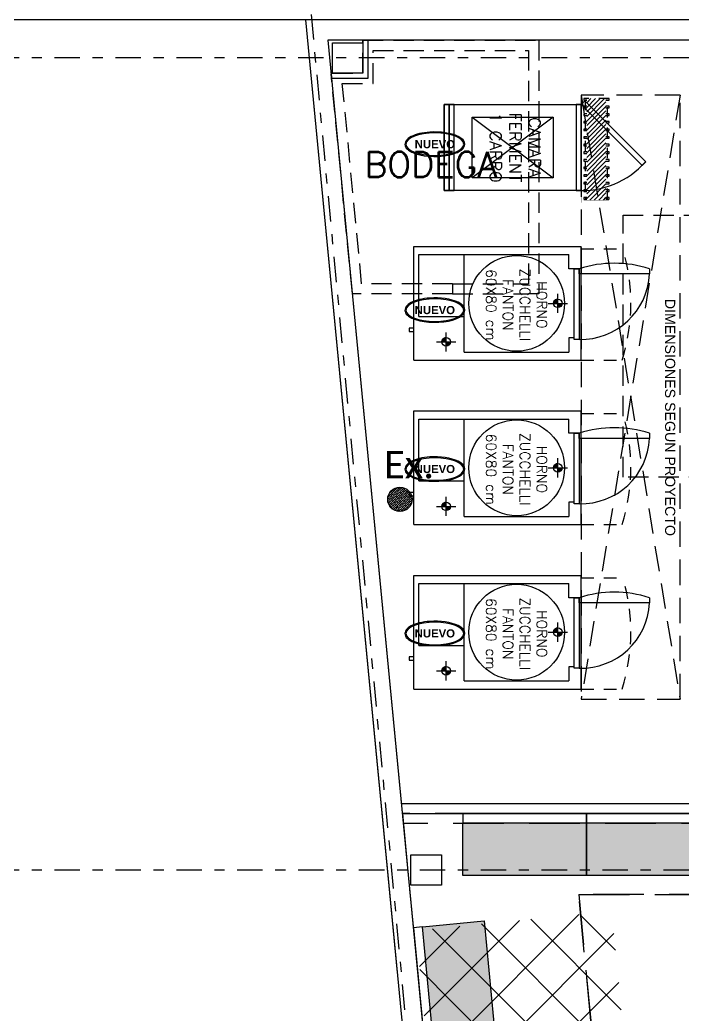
# Model space of a CAD drawing. Header units: millimetres. Extents: x 340 to 1003762, y 22 to 362022.
# Drawn here: x 357.06 to 363.59, y 80.92 to 90.72 of the extents above; entities that cross this region are included whole.
import ezdxf
from ezdxf.xclip import XClip

# ---------------------------------------------------------------- set-up
doc = ezdxf.new("R2010")
doc.units = ezdxf.units.MM
doc.header["$XCLIPFRAME"] = 0
for name, pattern in [('LSBB_P_002 - PLANTA 1° NIVEL SALA DE VENTAS$0$000_ALTILLO PROPUESTA$0$HIDDEN', [0.375, 0.25, -0.125]), ('LSBB_P_002 - PLANTA 1° NIVEL SALA DE VENTAS$0$CB PROTOTIPO EXPRESS 1400$0$HIDDEN', [0.375, 0.25, -0.125]), ('LSBB_P_002 - PLANTA 1° NIVEL SALA DE VENTAS$0$CB PROTOTIPO EXPRESS 1400$0$LÍNEAS_OCULTAS2', [0.1875, 0.125, -0.0625]), ('LSBB_P_002 - PLANTA 1° NIVEL SALA DE VENTAS$0$DASHDOT2', [0.5, 0.25, -0.125, 0, -0.125]), ('LSBB_P_002 - PLANTA 1° NIVEL SALA DE VENTAS$0$DASHED', [0.75, 0.5, -0.25]), ('LSBB_P_002 - PLANTA 1° NIVEL SALA DE VENTAS$0$HIDDEN', [0.375, 0.25, -0.125]), ('LSBB_P_002 - PLANTA 1° NIVEL SALA DE VENTAS$0$HIDDEN2', [0.1875, 0.125, -0.0625])]:
    doc.linetypes.add(name, pattern=pattern)
for name, color, linetype in [('LSBB_P_002 - PLANTA 1° NIVEL SALA DE VENTAS$0$A- TABIQUE TIPO SHAFT', 3, 'Continuous'), ('LSBB_P_002 - PLANTA 1° NIVEL SALA DE VENTAS$0$A-ACTIVOS NUEVOS', 20, 'Continuous'), ('LSBB_P_002 - PLANTA 1° NIVEL SALA DE VENTAS$0$A-DEMOLICIONES', 30, 'LSBB_P_002 - PLANTA 1° NIVEL SALA DE VENTAS$0$DASHED'), ('LSBB_P_002 - PLANTA 1° NIVEL SALA DE VENTAS$0$A-Equipos', 8, 'Continuous'), ('LSBB_P_002 - PLANTA 1° NIVEL SALA DE VENTAS$0$A-GONDOLAS', 1, 'Continuous'), ('LSBB_P_002 - PLANTA 1° NIVEL SALA DE VENTAS$0$A-LAYOUT', 7, 'Continuous'), ('LSBB_P_002 - PLANTA 1° NIVEL SALA DE VENTAS$0$A-PILETAS NUEVAS', 8, 'Continuous'), ('LSBB_P_002 - PLANTA 1° NIVEL SALA DE VENTAS$0$A-PROYECCION CAMPANAS', 1, 'LSBB_P_002 - PLANTA 1° NIVEL SALA DE VENTAS$0$HIDDEN'), ('LSBB_P_002 - PLANTA 1° NIVEL SALA DE VENTAS$0$CENEFA', 6, 'LSBB_P_002 - PLANTA 1° NIVEL SALA DE VENTAS$0$HIDDEN'), ('LSBB_P_002 - PLANTA 1° NIVEL SALA DE VENTAS$0$EJE', 4, 'LSBB_P_002 - PLANTA 1° NIVEL SALA DE VENTAS$0$DASHDOT2'), ('LSBB_P_002 - PLANTA 1° NIVEL SALA DE VENTAS$0$EJES', 8, 'LSBB_P_002 - PLANTA 1° NIVEL SALA DE VENTAS$0$DASHDOT2'), ('LSBB_P_002 - PLANTA 1° NIVEL SALA DE VENTAS$0$ESTRUCTURA', 5, 'Continuous'), ('LSBB_P_002 - PLANTA 1° NIVEL SALA DE VENTAS$0$LAYOUT$0$A-SALA-HATCH-AUTOMOVIL', 174, 'Continuous'), ('LSBB_P_002 - PLANTA 1° NIVEL SALA DE VENTAS$0$LAYOUT$0$A-SALA-HATCH-FERRETERIA', 130, 'Continuous'), ('LSBB_P_002 - PLANTA 1° NIVEL SALA DE VENTAS$0$MUROS', 5, 'Continuous'), ('LSBB_P_002 - PLANTA 1° NIVEL SALA DE VENTAS$0$N- EXTINTOR O RH', 1, 'Continuous'), ('LSBB_P_002 - PLANTA 1° NIVEL SALA DE VENTAS$0$PAVIMENTOS', 8, 'Continuous'), ('LSBB_P_002 - PLANTA 1° NIVEL SALA DE VENTAS$0$TABIQUE', 3, 'Continuous'), ('XREF', 7, 'Continuous')]:
    doc.layers.add(name, color=color, linetype=linetype)
doc.styles.add('LSBB_P_002 - PLANTA 1° NIVEL SALA DE VENTAS$0$ARIAL', font='')
doc.styles.add('LSBB_P_002 - PLANTA 1° NIVEL SALA DE VENTAS$0$ROMANS', font='romans')
doc.styles.add('LSBB_P_002 - PLANTA 1° NIVEL SALA DE VENTAS$0$SANSSERIF', font='sas_____.pfb')
doc.styles.add('LSBB_P_002 - PLANTA 1° NIVEL SALA DE VENTAS$0$STANDARD', font='txt')
doc.styles.get('LSBB_P_002 - PLANTA 1° NIVEL SALA DE VENTAS$0$ARIAL').set_extended_font_data('Arial', bold=True)

# ---------------------------------------------------------------- blocks, each defined once
blk = doc.blocks.new('LSBB_P_002 - PLANTA 1° NIVEL SALA DE VENTAS$0$A$C25FF24F8')
h = blk.add_hatch()
h.set_pattern_fill('ANSI31', color=8, scale=0.01, angle=-90)
h.set_pattern_definition([(315, (-5300.832422, 10427.131095), (0.0224506403, 0.0224506403), [])])
h.paths.add_polyline_path([(1.025, 0.245), (0.025, 0.245), (0.025, 0.055), (1.025, 0.055)])
at = {"const_width": 0.001}
for points in [[(1.05, 0.3), (0, 0.3), (0, 0), (1.05, 0)], [(1.025, 0.275), (0.025, 0.275), (0.025, 0.025), (1.025, 0.025)], [(1.025, 0.245), (0.025, 0.245), (0.025, 0.055), (1.025, 0.055)]]:
    blk.add_lwpolyline(points, close=True, dxfattribs=at)
at = {"color": 253, "linetype": 'LSBB_P_002 - PLANTA 1° NIVEL SALA DE VENTAS$0$HIDDEN2', "ltscale": 0.25}
for points in [[(0.04, 0.245), (0.04, 0.275), (0.025, 0.275), (0.025, 0.025), (0.04, 0.025), (0.04, 0.055)], [(1.01, 0.245), (1.01, 0.26), (0.04, 0.26), (0.04, 0.245)], [(0.115, 0.245), (0.115, 0.275), (0.1, 0.275), (0.1, 0.245)], [(0.19, 0.245), (0.19, 0.275), (0.175, 0.275), (0.175, 0.245)], [(0.265, 0.245), (0.265, 0.275), (0.25, 0.275), (0.25, 0.245)], [(0.34, 0.245), (0.34, 0.275), (0.325, 0.275), (0.325, 0.245)], [(0.415, 0.245), (0.415, 0.275), (0.4, 0.275), (0.4, 0.245)], [(0.49, 0.245), (0.49, 0.275), (0.475, 0.275), (0.475, 0.245)], [(0.565, 0.245), (0.565, 0.275), (0.55, 0.275), (0.55, 0.245)], [(0.64, 0.245), (0.64, 0.275), (0.625, 0.275), (0.625, 0.245)], [(0.715, 0.245), (0.715, 0.275), (0.7, 0.275), (0.7, 0.245)], [(0.79, 0.245), (0.79, 0.275), (0.775, 0.275), (0.775, 0.245)], [(0.865, 0.245), (0.865, 0.275), (0.85, 0.275), (0.85, 0.245)], [(0.94, 0.245), (0.94, 0.275), (0.925, 0.275), (0.925, 0.245)], [(1.015, 0.245), (1.015, 0.275), (1, 0.275), (1, 0.245)], [(0.04, 0.055), (0.04, 0.04), (1.01, 0.04), (1.01, 0.055)], [(0.1, 0.055), (0.1, 0.025), (0.115, 0.025), (0.115, 0.055)], [(0.175, 0.055), (0.175, 0.025), (0.19, 0.025), (0.19, 0.055)], [(0.25, 0.055), (0.25, 0.025), (0.265, 0.025), (0.265, 0.055)], [(0.325, 0.055), (0.325, 0.025), (0.34, 0.025), (0.34, 0.055)], [(0.4, 0.055), (0.4, 0.025), (0.415, 0.025), (0.415, 0.055)], [(0.475, 0.055), (0.475, 0.025), (0.49, 0.025), (0.49, 0.055)], [(0.55, 0.055), (0.55, 0.025), (0.565, 0.025), (0.565, 0.055)], [(0.625, 0.055), (0.625, 0.025), (0.64, 0.025), (0.64, 0.055)], [(0.7, 0.055), (0.7, 0.025), (0.715, 0.025), (0.715, 0.055)], [(0.775, 0.055), (0.775, 0.025), (0.79, 0.025), (0.79, 0.055)], [(0.85, 0.055), (0.85, 0.025), (0.865, 0.025), (0.865, 0.055)], [(0.925, 0.055), (0.925, 0.025), (0.94, 0.025), (0.94, 0.055)], [(1, 0.055), (1, 0.025), (1.015, 0.025), (1.015, 0.055)]]:
    blk.add_lwpolyline(points, dxfattribs=at)
blk = doc.blocks.new('LSBB_P_002 - PLANTA 1° NIVEL SALA DE VENTAS$0$A$C529333AF')
at = {"layer": 'LSBB_P_002 - PLANTA 1° NIVEL SALA DE VENTAS$0$A-ACTIVOS NUEVOS', "extrusion": (0, 0, -1)}
blk.add_ellipse((0, 0), major_axis=(0.2855, 0), ratio=0.388575, dxfattribs=at)
at = {"layer": 'LSBB_P_002 - PLANTA 1° NIVEL SALA DE VENTAS$0$A-ACTIVOS NUEVOS'}
blk.add_open_spline([(0.2955, 0), (0.2955, -0.021), (0.2828, -0.0409), (0.2407, -0.0737), (0.2108, -0.0875), (0.0693, -0.1291), (-0.0893, -0.1272), (-0.2453, -0.0748), (-0.2842, -0.048), (-0.3027, 0.019), (-0.2777, 0.0523), (-0.188, 0.0987), (-0.1218, 0.1143), (0.0524, 0.1263), (0.163, 0.1102), (0.2698, 0.0572), (0.2955, 0.0303), (0.2955, 0)], degree=3, knots=[0, 0, 0, 0, 0.461791, 0.461791, 0.923583, 0.923583, 2.283227, 2.283227, 3.034626, 3.034626, 3.786024, 3.786024, 4.537423, 4.537423, 5.618495, 5.618495, 6.283185, 6.283185, 6.283185, 6.283185], dxfattribs=at)
at = {"layer": 'LSBB_P_002 - PLANTA 1° NIVEL SALA DE VENTAS$0$A-ACTIVOS NUEVOS', "insert": (0, 0), "char_height": 0.08, "attachment_point": 5, "style": 'LSBB_P_002 - PLANTA 1° NIVEL SALA DE VENTAS$0$ARIAL'}
blk.add_mtext_dynamic_manual_height_columns('NUEVO', width=0.536552, gutter_width=0.7, heights=[0], dxfattribs=at)
blk = doc.blocks.new('LSBB_P_002 - PLANTA 1° NIVEL SALA DE VENTAS$0$REF-LAYOUT N+0.00 E 03$0$G. 122x61')
h = blk.add_hatch(color=256)
h.dxf.hatch_style = 1
h.paths.add_polyline_path([(0, 0), (0, -61), (122, -61), (122, 0)])
at = {"layer": 'LSBB_P_002 - PLANTA 1° NIVEL SALA DE VENTAS$0$A-GONDOLAS'}
for points in [[(0, 0), (0, 9), (122, 9), (122, 0)], [(0, 0), (0, -61), (122, -61), (122, 0)]]:
    blk.add_lwpolyline(points, close=True, dxfattribs=at)
blk = doc.blocks.new('LSBB_P_002 - PLANTA 1° NIVEL SALA DE VENTAS$0$LAYOUT$0$REF-LAYOUT N+0.00 E 03$0$REF-LAYOUT N+0.00 E 02$0$G. 122 X 52')
at = {"ltscale": 3}
blk.add_hatch(color=256, dxfattribs=at).paths.add_polyline_path([(6150.7585, -1137.4688), (6149.5385, -1137.4688), (6149.5385, -1137.9888), (6150.7585, -1137.9888)])
at = {"layer": 'LSBB_P_002 - PLANTA 1° NIVEL SALA DE VENTAS$0$A-GONDOLAS', "ltscale": 3}
for points in [[(6150.7585, -1137.4688), (6149.5385, -1137.4688), (6149.5385, -1137.3788), (6150.7585, -1137.3788), (6150.7585, -1137.4688)], [(6150.7585, -1137.4688), (6149.5385, -1137.4688), (6149.5385, -1137.9888), (6150.7585, -1137.9888), (6150.7585, -1137.4688)]]:
    blk.add_lwpolyline(points, dxfattribs=at)
blk = doc.blocks.new('LSBB_P_002 - PLANTA 1° NIVEL SALA DE VENTAS$0$SVLY')
at = {"layer": 'LSBB_P_002 - PLANTA 1° NIVEL SALA DE VENTAS$0$CENEFA', "color": 7, "ltscale": 2}
blk.add_lwpolyline([(977.8529, 296.9257), (978.2211, 293.0991), (980.1347, 273.2139), (985.6095, 273.2139), (985.6095, 263.4157), (994.9945, 263.4157), (994.9945, 296.9257), (977.8529, 296.9257), (977.8529, 296.9257)], dxfattribs=at)
at = {"layer": 'LSBB_P_002 - PLANTA 1° NIVEL SALA DE VENTAS$0$ESTRUCTURA'}
blk.add_lwpolyline([(976.5001, 297.3157), (976.5001, 297.0157), (976.2001, 297.0157), (976.2001, 297.3157)], close=True, dxfattribs=at)
at = {"layer": 'LSBB_P_002 - PLANTA 1° NIVEL SALA DE VENTAS$0$LAYOUT$0$A-SALA-HATCH-AUTOMOVIL', "xscale": -0.01, "yscale": 0.01, "zscale": 0.01, "rotation": 95.49674053218082}
blk.add_blockref('LSBB_P_002 - PLANTA 1° NIVEL SALA DE VENTAS$0$REF-LAYOUT N+0.00 E 03$0$G. 122x61', (976.313, 296.6056), dxfattribs=at)
at = {"layer": 'LSBB_P_002 - PLANTA 1° NIVEL SALA DE VENTAS$0$LAYOUT$0$A-SALA-HATCH-FERRETERIA', "xscale": -1}
for p in [(7127.468, 1435.1011), (7128.688, 1435.1011)]:
    blk.add_blockref('LSBB_P_002 - PLANTA 1° NIVEL SALA DE VENTAS$0$LAYOUT$0$REF-LAYOUT N+0.00 E 03$0$REF-LAYOUT N+0.00 E 02$0$G. 122 X 52', p, dxfattribs=at)
blk = doc.blocks.new('LSBB_P_002 - PLANTA 1° NIVEL SALA DE VENTAS$0$A$C733336A8')
at = {"layer": 'LSBB_P_002 - PLANTA 1° NIVEL SALA DE VENTAS$0$N- EXTINTOR O RH', "linetype": 'ByBlock'}
h = blk.add_hatch(dxfattribs=at)
h.set_pattern_fill('ANSI36,_I', color=256, scale=0.126, style=2)
h.set_pattern_definition([(45, (8652.443333, -21254.299438), (0.008352698853, 0.03062656246), [0.039375, -0.007875, 0, -0.007875])])
edge = h.paths.add_edge_path()
edge.add_arc((0.1724, 0.12), 0.12, 0, 360)
at = {"layer": 'LSBB_P_002 - PLANTA 1° NIVEL SALA DE VENTAS$0$N- EXTINTOR O RH'}
blk.add_circle((0.1724, 0.12), 0.12, dxfattribs=at)
at = {"layer": 'LSBB_P_002 - PLANTA 1° NIVEL SALA DE VENTAS$0$N- EXTINTOR O RH', "insert": (0.2618, 0.4601), "char_height": 0.27, "width": 6.008867, "attachment_point": 5, "style": 'LSBB_P_002 - PLANTA 1° NIVEL SALA DE VENTAS$0$STANDARD'}
blk.add_mtext('{\\fCalibri|b0|i0|c0|p34;Ex.}', dxfattribs=at)
blk = doc.blocks.new('LSBB_P_002 - PLANTA 1° NIVEL SALA DE VENTAS$0$EXTINTORES EXISTENTES')
at = {"layer": 'LSBB_P_002 - PLANTA 1° NIVEL SALA DE VENTAS$0$N- EXTINTOR O RH', "color": 20}
blk.add_blockref('LSBB_P_002 - PLANTA 1° NIVEL SALA DE VENTAS$0$A$C733336A8', (775.8386, 300.6945), dxfattribs=at)
blk = doc.blocks.new('LSBB_P_002 - PLANTA 1° NIVEL SALA DE VENTAS$0$DEMOL')
at = {"layer": 'LSBB_P_002 - PLANTA 1° NIVEL SALA DE VENTAS$0$A-DEMOLICIONES', "linetype": 'LSBB_P_002 - PLANTA 1° NIVEL SALA DE VENTAS$0$000_ALTILLO PROPUESTA$0$HIDDEN', "ltscale": 0.8}
for p, q in [((975.7269, 305.0156), (975.7269, 305.3406)), ((975.7269, 305.3406), (977.4595, 305.3406)), ((977.4595, 305.3406), (977.4595, 302.8406)), ((975.8269, 304.9156), (975.8269, 305.2406)), ((975.8269, 305.2406), (977.3595, 305.2406)), ((977.3595, 305.2406), (977.3595, 302.8406)), ((975.4138, 305.0102), (975.4269, 305.0156)), ((975.6225, 302.8406), (975.4138, 305.0102)), ((975.4269, 305.0156), (975.7269, 305.0156)), ((975.7134, 302.9406), (975.5233, 304.9156)), ((975.5233, 304.9156), (975.8269, 304.9156)), ((978.2895, 303.6165), (980.0395, 303.6165)), ((978.2895, 301.0365), (978.2895, 303.6165)), ((978.2895, 303.6165), (980.0395, 303.6165)), ((978.2895, 301.0365), (978.2895, 303.6165)), ((976.6095, 302.9406), (975.7134, 302.9406)), ((976.6095, 302.9406), (976.6095, 302.8406)), ((976.6095, 302.9406), (977.3595, 302.9406)), ((976.6095, 302.8406), (975.6225, 302.8406)), ((975.6225, 302.8406), (975.6225, 302.8406)), ((976.6095, 302.8406), (977.3595, 302.8406)), ((977.4595, 302.8406), (977.3595, 302.8406)), ((980.0395, 301.0365), (978.2895, 301.0365)), ((980.0395, 301.0365), (978.2895, 301.0365))]:
    blk.add_line(p, q, dxfattribs=at)
at = {"layer": 'LSBB_P_002 - PLANTA 1° NIVEL SALA DE VENTAS$0$A-DEMOLICIONES', "linetype": 'LSBB_P_002 - PLANTA 1° NIVEL SALA DE VENTAS$0$000_ALTILLO PROPUESTA$0$HIDDEN', "ltscale": 0.8, "style": 'LSBB_P_002 - PLANTA 1° NIVEL SALA DE VENTAS$0$ROMANS'}
blk.add_text('BODEGA', height=0.25, dxfattribs=at).set_placement((975.7413, 303.991))
blk = doc.blocks.new('LSBB_P_002 - PLANTA 1° NIVEL SALA DE VENTAS', base_point=(223.5696, 14.2202))
at = {"layer": 'LSBB_P_002 - PLANTA 1° NIVEL SALA DE VENTAS$0$LAYOUT$0$A-SALA-HATCH-AUTOMOVIL'}
h = blk.add_hatch(dxfattribs=at)
h.set_pattern_fill('ANSI37', color=256, scale=3, angle=810)
h.set_pattern_definition([(135, (200.025, -0.025), (-0.26516504, -0.26516504), []), (225, (200.025, -0.025), (0.26516504, -0.26516504), [])])
h.paths.add_polyline_path([(788.634, 296.354), (791.9332, 296.354), (791.9332, 293.1906), (788.634, 293.1906)])
h.paths.add_polyline_path([(780.2247, 293.1906), (780.2247, 296.1889), (786.9547, 296.1889), (786.9547, 293.1906), (785.7347, 293.1906), (785.7347, 291.7006), (782.0747, 291.7006), (782.0747, 290.2106), (780.2247, 290.2106)])
h.paths.add_polyline_path([(778.1795, 296.7577), (778.8806, 289.4714), (776.9496, 289.2856), (776.2484, 296.5719)])
at = {"layer": 'LSBB_P_002 - PLANTA 1° NIVEL SALA DE VENTAS$0$A- TABIQUE TIPO SHAFT'}
blk.add_lwpolyline([(775.7269, 305.3406), (775.7269, 305.0156), (775.4132, 305.0156), (775.418, 304.9656), (775.7269, 304.9656), (775.7769, 304.9656), (775.7769, 305.3406)], close=True, dxfattribs=at)
at = {"layer": 'LSBB_P_002 - PLANTA 1° NIVEL SALA DE VENTAS$0$A-Equipos'}
for p, q in [((776.2269, 302.1884), (776.2269, 303.3084)), ((776.2269, 303.3084), (777.8769, 303.3084)), ((777.8769, 302.1884), (777.8769, 303.3084)), ((776.2769, 302.6184), (776.2769, 303.2284)), ((776.2769, 303.2284), (777.7569, 303.2284)), ((776.7229, 302.2684), (776.7229, 303.2284)), ((777.7569, 303.0885), (777.7569, 303.2284)), ((777.8569, 303.0885), (777.7569, 303.0885)), ((777.8069, 302.3935), (777.8069, 303.0885)), ((777.8069, 303.0885), (777.8569, 303.0885)), ((777.8569, 303.0385), (777.8569, 303.0885)), ((777.8569, 303.0885), (777.8569, 302.3935)), ((778.5519, 303.0885), (778.5519, 303.0385)), ((778.5519, 303.0385), (777.8569, 303.0385)), ((777.5528, 302.7484), (777.741, 302.7484)), ((777.6469, 302.7497), (777.6049, 302.7497)), ((777.6469, 302.756), (777.6056, 302.756)), ((777.6469, 302.7624), (777.6073, 302.7624)), ((777.6469, 302.7687), (777.6101, 302.7687)), ((777.6469, 302.7751), (777.6144, 302.7751)), ((777.6469, 302.7814), (777.6209, 302.7814)), ((777.6469, 302.7878), (777.6321, 302.7878)), ((777.6469, 302.6543), (777.6469, 302.8426)), ((777.6886, 302.7433), (777.6469, 302.7433)), ((777.6873, 302.737), (777.6469, 302.737)), ((777.6849, 302.7306), (777.6469, 302.7306)), ((777.6812, 302.7243), (777.6469, 302.7243)), ((777.6757, 302.7179), (777.6469, 302.7179)), ((777.667, 302.7116), (777.6469, 302.7116)), ((776.2769, 302.6184), (776.7229, 302.6184)), ((776.2269, 302.5053), (776.1819, 302.5053)), ((776.1819, 302.5053), (776.1819, 302.4716)), ((776.1819, 302.4716), (776.2269, 302.4716)), ((776.2269, 302.4716), (776.2269, 302.5053)), ((776.5469, 302.2743), (776.5469, 302.4626)), ((776.4528, 302.3684), (776.641, 302.3684)), ((776.5469, 302.3697), (776.5049, 302.3697)), ((776.5469, 302.376), (776.5056, 302.376)), ((776.5469, 302.3824), (776.5073, 302.3824)), ((776.5469, 302.3887), (776.5101, 302.3887)), ((776.5469, 302.3951), (776.5144, 302.3951)), ((776.5469, 302.4014), (776.5209, 302.4014)), ((776.5469, 302.4078), (776.5321, 302.4078)), ((776.5886, 302.3633), (776.5469, 302.3633)), ((776.5873, 302.357), (776.5469, 302.357)), ((777.8069, 302.4084), (777.7569, 302.4084)), ((777.7569, 302.4084), (777.7569, 302.2684)), ((777.8569, 302.3935), (777.8069, 302.3935)), ((776.5849, 302.3506), (776.5469, 302.3506)), ((776.5812, 302.3443), (776.5469, 302.3443)), ((776.5757, 302.3379), (776.5469, 302.3379)), ((776.567, 302.3316), (776.5469, 302.3316)), ((776.7229, 302.2684), (777.7569, 302.2684)), ((776.2269, 302.1884), (777.8769, 302.1884)), ((776.2269, 300.5684), (776.2269, 301.6884)), ((776.2269, 301.6884), (777.8769, 301.6884)), ((777.8769, 300.5684), (777.8769, 301.6884)), ((776.2769, 300.9984), (776.2769, 301.6084)), ((776.2769, 301.6084), (777.7569, 301.6084)), ((776.7229, 300.6484), (776.7229, 301.6084)), ((777.7569, 301.4685), (777.7569, 301.6084)), ((777.8569, 301.4685), (777.7569, 301.4685)), ((777.8069, 300.7735), (777.8069, 301.4685)), ((777.8069, 301.4685), (777.8569, 301.4685)), ((777.8569, 301.4185), (777.8569, 301.4685)), ((777.8569, 301.4685), (777.8569, 300.7735)), ((778.5519, 301.4185), (777.8569, 301.4185)), ((778.5519, 301.4685), (778.5519, 301.4185)), ((777.6469, 301.0343), (777.6469, 301.2226)), ((777.5528, 301.1284), (777.741, 301.1284)), ((777.6469, 301.1297), (777.6049, 301.1297)), ((777.6469, 301.136), (777.6056, 301.136)), ((777.6469, 301.1424), (777.6073, 301.1424)), ((777.6469, 301.1487), (777.6101, 301.1487)), ((777.6469, 301.1551), (777.6144, 301.1551)), ((777.6469, 301.1614), (777.6209, 301.1614)), ((777.6469, 301.1678), (777.6321, 301.1678)), ((777.6886, 301.1233), (777.6469, 301.1233)), ((777.6873, 301.117), (777.6469, 301.117)), ((777.6849, 301.1106), (777.6469, 301.1106)), ((777.6812, 301.1043), (777.6469, 301.1043)), ((777.6757, 301.0979), (777.6469, 301.0979)), ((777.667, 301.0916), (777.6469, 301.0916)), ((776.2769, 300.9984), (776.7229, 300.9984)), ((776.2269, 300.8853), (776.1819, 300.8853)), ((776.1819, 300.8853), (776.1819, 300.8516)), ((776.2269, 300.8516), (776.2269, 300.8853)), ((776.1819, 300.8516), (776.2269, 300.8516)), ((776.5469, 300.7878), (776.5321, 300.7878)), ((776.5469, 300.6543), (776.5469, 300.8426)), ((777.8069, 300.7884), (777.7569, 300.7884)), ((777.7569, 300.7884), (777.7569, 300.6484)), ((776.4528, 300.7484), (776.641, 300.7484)), ((776.5469, 300.7497), (776.5049, 300.7497)), ((776.5469, 300.756), (776.5056, 300.756)), ((776.5469, 300.7624), (776.5073, 300.7624)), ((776.5469, 300.7687), (776.5101, 300.7687)), ((776.5469, 300.7751), (776.5144, 300.7751)), ((776.5469, 300.7814), (776.5209, 300.7814)), ((776.5886, 300.7433), (776.5469, 300.7433)), ((776.5873, 300.737), (776.5469, 300.737)), ((776.5849, 300.7306), (776.5469, 300.7306)), ((776.5812, 300.7243), (776.5469, 300.7243)), ((776.5757, 300.7179), (776.5469, 300.7179)), ((776.567, 300.7116), (776.5469, 300.7116)), ((777.8569, 300.7735), (777.8069, 300.7735)), ((776.7229, 300.6484), (777.7569, 300.6484)), ((776.2269, 300.5684), (777.8769, 300.5684)), ((776.2269, 298.9484), (776.2269, 300.0684)), ((776.2269, 300.0684), (777.8769, 300.0684)), ((777.8769, 298.9484), (777.8769, 300.0684)), ((776.2769, 299.3784), (776.2769, 299.9884)), ((776.2769, 299.9884), (777.7569, 299.9884)), ((776.7229, 299.0284), (776.7229, 299.9884)), ((777.7569, 299.8485), (777.7569, 299.9884)), ((777.8569, 299.8485), (777.7569, 299.8485)), ((777.8069, 299.1535), (777.8069, 299.8485)), ((777.8069, 299.8485), (777.8569, 299.8485)), ((777.8569, 299.7985), (777.8569, 299.8485)), ((777.8569, 299.8485), (777.8569, 299.1535)), ((778.5519, 299.8485), (778.5519, 299.7985)), ((778.5519, 299.7985), (777.8569, 299.7985)), ((777.6469, 299.516), (777.6056, 299.516)), ((777.6469, 299.5224), (777.6073, 299.5224)), ((777.6469, 299.5287), (777.6101, 299.5287)), ((777.6469, 299.5351), (777.6144, 299.5351)), ((777.6469, 299.5414), (777.6209, 299.5414)), ((777.6469, 299.5478), (777.6321, 299.5478)), ((777.6469, 299.4143), (777.6469, 299.6026)), ((777.5528, 299.5084), (777.741, 299.5084)), ((777.6469, 299.5097), (777.6049, 299.5097)), ((777.6886, 299.5033), (777.6469, 299.5033)), ((777.6873, 299.497), (777.6469, 299.497)), ((777.6849, 299.4906), (777.6469, 299.4906)), ((777.6812, 299.4843), (777.6469, 299.4843)), ((777.6757, 299.4779), (777.6469, 299.4779)), ((777.667, 299.4716), (777.6469, 299.4716)), ((776.2769, 299.3784), (776.7229, 299.3784)), ((776.2269, 299.2653), (776.1819, 299.2653)), ((776.1819, 299.2653), (776.1819, 299.2316)), ((776.1819, 299.2316), (776.2269, 299.2316)), ((776.2269, 299.2316), (776.2269, 299.2653)), ((776.5469, 299.0343), (776.5469, 299.2226)), ((776.4528, 299.1284), (776.641, 299.1284)), ((776.5469, 299.1297), (776.5049, 299.1297)), ((776.5469, 299.136), (776.5056, 299.136)), ((776.5469, 299.1424), (776.5073, 299.1424)), ((776.5469, 299.1487), (776.5101, 299.1487)), ((776.5469, 299.1551), (776.5144, 299.1551)), ((776.5469, 299.1614), (776.5209, 299.1614)), ((776.5469, 299.1678), (776.5321, 299.1678)), ((776.5886, 299.1233), (776.5469, 299.1233)), ((777.8069, 299.1684), (777.7569, 299.1684)), ((777.7569, 299.1684), (777.7569, 299.0284)), ((777.8569, 299.1535), (777.8069, 299.1535)), ((776.5873, 299.117), (776.5469, 299.117)), ((776.5849, 299.1106), (776.5469, 299.1106)), ((776.5812, 299.1043), (776.5469, 299.1043)), ((776.5757, 299.0979), (776.5469, 299.0979)), ((776.567, 299.0916), (776.5469, 299.0916)), ((776.7229, 299.0284), (777.7569, 299.0284)), ((776.2269, 298.9484), (777.8769, 298.9484))]:
    blk.add_line(p, q, dxfattribs=at)
at = {"layer": 'LSBB_P_002 - PLANTA 1° NIVEL SALA DE VENTAS$0$A-Equipos', "linetype": 'LSBB_P_002 - PLANTA 1° NIVEL SALA DE VENTAS$0$CB PROTOTIPO EXPRESS 1400$0$LÍNEAS_OCULTAS2'}
for p, q in [((777.8769, 303.2837), (778.2887, 303.2837)), ((777.8769, 302.1884), (778.2811, 302.1884)), ((777.8769, 301.6637), (778.2887, 301.6637)), ((777.8769, 300.5684), (778.2811, 300.5684)), ((777.8769, 300.0437), (778.2887, 300.0437)), ((777.8769, 298.9484), (778.2811, 298.9484))]:
    blk.add_line(p, q, dxfattribs=at)
at = {"layer": 'LSBB_P_002 - PLANTA 1° NIVEL SALA DE VENTAS$0$A-Equipos'}
for points in [[(777.8769, 304.7084), (777.8769, 303.8584), (776.5269, 303.8584), (776.5269, 304.7084), (777.8769, 304.7084)], [(776.5269, 303.8584), (776.5769, 303.8584), (776.5769, 304.7084), (776.5269, 304.7084), (776.5269, 303.8584)], [(776.5769, 303.8584), (776.6269, 303.8584), (776.6269, 304.7084), (776.5769, 304.7084), (776.5769, 303.8584)], [(777.8269, 303.8584), (777.8769, 303.8584), (777.8769, 304.7084), (777.8269, 304.7084), (777.8269, 303.8584)], [(778.4779, 304.1074), (778.5133, 304.1428), (777.9122, 304.7438), (777.8769, 304.7084), (778.4779, 304.1074)], [(776.8019, 304.5834), (777.6019, 303.9834)], [(777.6019, 304.5834), (776.8019, 303.9834)]]:
    blk.add_lwpolyline(points, dxfattribs=at)
blk.add_lwpolyline([(777.6019, 304.5834), (777.6019, 303.9834), (776.8019, 303.9834), (776.8019, 304.5834)], close=True, dxfattribs=at)
for centre, radius in [((777.2415, 302.7484), 0.472), ((777.6469, 302.7484), 0.042), ((776.5469, 302.3684), 0.042), ((777.2415, 301.1284), 0.472), ((777.6469, 301.1284), 0.042), ((776.5469, 300.7484), 0.042), ((777.2415, 299.5084), 0.472), ((777.6469, 299.5084), 0.042), ((776.5469, 299.1284), 0.042)]:
    blk.add_circle(centre, radius, dxfattribs=at)
for centre, radius, start, end in [((777.8769, 304.7084), 0.85, 266.62771, 318.37229), ((778.2044, 302.0087), 1.1343, 72.16072, 107.83928), ((777.8737, 303.0723), 0.679, 268.57979, 357.14639), ((778.2044, 300.3887), 1.1343, 72.16072, 107.83928), ((777.8737, 301.4523), 0.679, 268.57979, 357.14639), ((778.2044, 298.7687), 1.1343, 72.16072, 107.83928), ((777.8737, 299.8323), 0.679, 268.57979, 357.14639)]:
    blk.add_arc(centre, radius, start, end, dxfattribs=at)
at = {"layer": 'LSBB_P_002 - PLANTA 1° NIVEL SALA DE VENTAS$0$A-Equipos', "linetype": 'LSBB_P_002 - PLANTA 1° NIVEL SALA DE VENTAS$0$CB PROTOTIPO EXPRESS 1400$0$LÍNEAS_OCULTAS2'}
for centre in [(776.4952, 302.7484), (776.4952, 301.1284), (776.4952, 299.5084)]:
    blk.add_arc(centre, 1.8717, 342.59077, 16.61866, dxfattribs=at)
at = {"layer": 'LSBB_P_002 - PLANTA 1° NIVEL SALA DE VENTAS$0$A-PROYECCION CAMPANAS', "linetype": 'LSBB_P_002 - PLANTA 1° NIVEL SALA DE VENTAS$0$CB PROTOTIPO EXPRESS 1400$0$HIDDEN'}
for points in [[(777.8769, 298.8484), (778.8519, 298.8484), (778.8519, 304.7984), (777.8759, 304.7984), (777.8769, 298.8484)], [(778.8519, 304.7984), (777.8769, 298.8484)], [(777.8769, 304.7984), (778.8519, 298.8484)]]:
    blk.add_lwpolyline(points, dxfattribs=at)
at = {"layer": 'LSBB_P_002 - PLANTA 1° NIVEL SALA DE VENTAS$0$CENEFA', "color": 7, "ltscale": 2}
for p, q in [((785.1895, 297.7222), (776.1151, 297.7222)), ((776.1151, 297.7222), (778.5985, 271.9156)), ((874.6145, 297.6256), (776.1244, 297.6256)), ((780.1347, 273.2138), (777.8529, 296.9256)), ((777.8529, 296.9256), (794.9945, 296.9256))]:
    blk.add_line(p, q, dxfattribs=at)
blk.add_lwpolyline([(777.8529, 296.9256), (778.2211, 293.0991), (780.1347, 273.2138), (785.6095, 273.2138), (785.6095, 263.4156), (794.9945, 263.4156), (794.9945, 296.9256), (777.8529, 296.9256), (777.8529, 296.9256)], dxfattribs=at)
at = {"layer": 'LSBB_P_002 - PLANTA 1° NIVEL SALA DE VENTAS$0$EJE', "color": 2}
for p, q in [((770.9823, 350.5669), (780.8457, 245.7621)), ((772.5426, 333.9876), (780.5708, 248.6831))]:
    blk.add_line(p, q, dxfattribs=at)
at = {"layer": 'LSBB_P_002 - PLANTA 1° NIVEL SALA DE VENTAS$0$EJES'}
for p, q in [((879.7376, 305.1656), (769.0572, 305.1656)), ((879.7376, 297.1656), (769.0572, 297.1656))]:
    blk.add_line(p, q, dxfattribs=at)
at = {"layer": 'LSBB_P_002 - PLANTA 1° NIVEL SALA DE VENTAS$0$ESTRUCTURA'}
for points in [[(775.7269, 305.3156), (775.7269, 305.0156), (775.4269, 305.0156), (775.4269, 305.3156)], [(776.5001, 297.3157), (776.5001, 297.0157), (776.2001, 297.0157), (776.2001, 297.3157)]]:
    blk.add_lwpolyline(points, close=True, dxfattribs=at)
at = {"layer": 'LSBB_P_002 - PLANTA 1° NIVEL SALA DE VENTAS$0$MUROS'}
for p, q in [((815.0645, 305.5406), (775.1618, 305.5406)), ((775.1618, 305.5406), (776.065, 296.1548)), ((815.0645, 305.5406), (775.1618, 305.5406)), ((775.1618, 305.5406), (776.7708, 288.8204)), ((795.7995, 305.3406), (775.382, 305.3406)), ((775.382, 305.3406), (776.265, 296.164)), ((795.7995, 305.3406), (775.382, 305.3406)), ((775.382, 305.3406), (776.9699, 288.8396))]:
    blk.add_line(p, q, dxfattribs=at)
at = {"layer": 'LSBB_P_002 - PLANTA 1° NIVEL SALA DE VENTAS$0$PAVIMENTOS'}
blk.add_line((775.1618, 305.5406), (767.4253, 305.5406), dxfattribs=at)
at = {"layer": 'LSBB_P_002 - PLANTA 1° NIVEL SALA DE VENTAS$0$TABIQUE'}
for points in [[(776.1055, 297.8222), (785.1895, 297.8222)], [(776.1151, 297.7222), (785.1895, 297.7222)]]:
    blk.add_lwpolyline(points, dxfattribs=at)
at = {"layer": 'LSBB_P_002 - PLANTA 1° NIVEL SALA DE VENTAS$0$A-ACTIVOS NUEVOS'}
for p in [(776.4353, 304.3157), (776.4353, 302.6814), (776.4353, 301.1158), (776.4353, 299.4963)]:
    blk.add_blockref('LSBB_P_002 - PLANTA 1° NIVEL SALA DE VENTAS$0$A$C529333AF', p, dxfattribs=at)
at = {"layer": 'LSBB_P_002 - PLANTA 1° NIVEL SALA DE VENTAS$0$A-DEMOLICIONES'}
blk.add_blockref('LSBB_P_002 - PLANTA 1° NIVEL SALA DE VENTAS$0$DEMOL', (-200, 0), dxfattribs=at)
at = {"layer": 'LSBB_P_002 - PLANTA 1° NIVEL SALA DE VENTAS$0$A-LAYOUT', "color": 1}
blk.add_blockref('LSBB_P_002 - PLANTA 1° NIVEL SALA DE VENTAS$0$SVLY', (-200, 0), dxfattribs=at)
at = {"layer": 'LSBB_P_002 - PLANTA 1° NIVEL SALA DE VENTAS$0$A-PILETAS NUEVAS', "rotation": 270}
blk.add_blockref('LSBB_P_002 - PLANTA 1° NIVEL SALA DE VENTAS$0$A$C25FF24F8', (777.8769, 304.7901), dxfattribs=at)
at = {"layer": 'LSBB_P_002 - PLANTA 1° NIVEL SALA DE VENTAS$0$N- EXTINTOR O RH'}
blk.add_blockref('LSBB_P_002 - PLANTA 1° NIVEL SALA DE VENTAS$0$EXTINTORES EXISTENTES', (0.08, 0.0032), dxfattribs=at)
at = {"layer": 'LSBB_P_002 - PLANTA 1° NIVEL SALA DE VENTAS$0$A-Equipos', "attachment_point": 5, "rotation": 270, "style": 'LSBB_P_002 - PLANTA 1° NIVEL SALA DE VENTAS$0$ARIAL'}
for s, insert, char_height, width in [('{\\Fromans|c0;CAMARA\\PFERMENT\\P1 CARRO}', (777.2269, 304.2834, 0.0023), 0.1152, 0.85), ('{\\Fromans|c0;HORNO\\PZUCCHELLI\\PFANTON\\P60X80 cm}', (777.2399, 302.7331, 0.0023), 0.1, 0.929305), ('{\\Fromans|c0;HORNO\\PZUCCHELLI\\PFANTON\\P60X80 cm}', (777.2399, 301.1131, 0.0023), 0.1, 0.929305), ('{\\Fromans|c0;HORNO\\PZUCCHELLI\\PFANTON\\P60X80 cm}', (777.2399, 299.4931, 0.0023), 0.1, 0.929305)]:
    blk.add_mtext(s, dxfattribs=dict(at, insert=insert, char_height=char_height, width=width))
at = {"layer": 'LSBB_P_002 - PLANTA 1° NIVEL SALA DE VENTAS$0$A-PROYECCION CAMPANAS', "linetype": 'LSBB_P_002 - PLANTA 1° NIVEL SALA DE VENTAS$0$CB PROTOTIPO EXPRESS 1400$0$HIDDEN', "ltscale": 3, "style": 'LSBB_P_002 - PLANTA 1° NIVEL SALA DE VENTAS$0$SANSSERIF'}
blk.add_text('DIMENSIONES SEGUN PROYECTO', height=0.1, rotation=270, dxfattribs=at).set_placement((778.7043, 302.7924))

msp = doc.modelspace()

# ---------------------------------------------------------------- block references
at = {"layer": 'XREF'}
ref = msp.add_blockref('LSBB_P_002 - PLANTA 1° NIVEL SALA DE VENTAS', (-191.719, -200.5998), dxfattribs=at)
XClip(ref).set_block_clipping_path([(755.454857474, 236.6800249606), (887.3150098981, 333.6713636781)])

doc.saveas('drawing.dxf')
